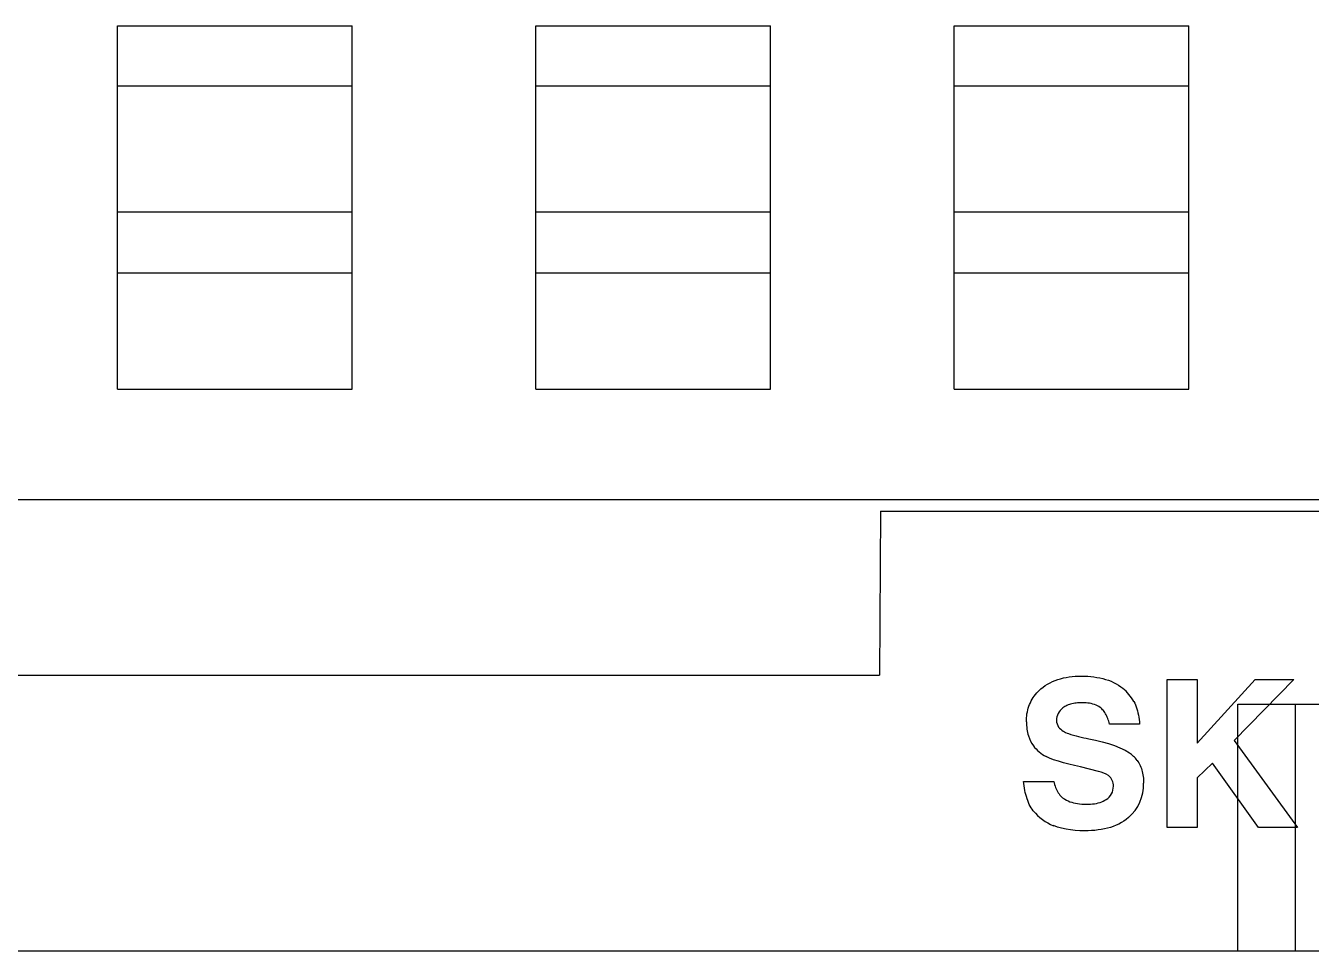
# Model space of a CAD drawing. Extents: x 0 to 171, y 0 to 414.
# Drawn here: x 66.89 to 82.41, y 170.44 to 181.61 of the extents above; entities that cross this region are included whole.
import ezdxf

# ---------------------------------------------------------------- set-up
doc = ezdxf.new("R2010")
doc.units = 0
doc.layers.add('-15N-THT. THIẾT BỊ ĐÓNG MỞ', color=40, linetype='CONTINUOUS')

# ---------------------------------------------------------------- blocks, each defined once
blk = doc.blocks.new('06 - N - SC VSD ATV630U75~D11N4')
at = {"layer": '-15N-THT. THIẾT BỊ ĐÓNG MỞ'}
for p, q in [((-17.503, -25.343), (-14.67, -25.343)), ((-17.503, -29.73), (-17.503, -25.343)), ((-14.67, -26.074), (-14.67, -25.343)), ((-12.453, -25.343), (-9.619, -25.343)), ((-12.453, -29.73), (-12.453, -25.343)), ((-9.619, -26.074), (-9.619, -25.343)), ((-7.402, -25.343), (-4.568, -25.343)), ((-7.402, -29.73), (-7.402, -25.343)), ((-4.568, -26.074), (-4.568, -25.343)), ((-14.67, -26.074), (-17.503, -26.074)), ((-17.503, -26.074), (-17.503, -26.074)), ((-14.67, -26.074), (-14.67, -26.074)), ((-14.67, -29.73), (-14.67, -26.074)), ((-12.453, -26.074), (-12.453, -26.074)), ((-9.619, -26.074), (-12.453, -26.074)), ((-9.619, -26.074), (-9.619, -26.074)), ((-9.619, -29.73), (-9.619, -26.074)), ((-4.568, -26.074), (-7.402, -26.074)), ((-7.402, -26.074), (-7.402, -26.074)), ((-4.568, -26.074), (-4.568, -26.074)), ((-4.568, -29.73), (-4.568, -26.074)), ((-14.67, -27.592), (-17.503, -27.592)), ((-9.619, -27.592), (-12.453, -27.592)), ((-4.568, -27.592), (-7.402, -27.592)), ((-17.503, -28.324), (-14.67, -28.324)), ((-12.453, -28.324), (-9.619, -28.324)), ((-7.402, -28.324), (-4.568, -28.324)), ((-17.503, -29.73), (-14.67, -29.73)), ((-12.453, -29.73), (-9.619, -29.73)), ((-7.402, -29.73), (-4.568, -29.73)), ((31.895, -31.065), (-38.814, -31.065)), ((-8.292, -31.202), (-8.301, -33.182)), ((-8.292, -31.202), (20.223, -31.202)), ((-8.292, -31.202), (-8.292, -31.202)), ((-39.272, -33.182), (-8.301, -33.182)), ((-8.301, -33.182), (-8.301, -33.182)), ((-6.116, -33.223), (-6.082, -33.214)), ((-6.082, -33.214), (-6.048, -33.207)), ((-6.048, -33.207), (-6.012, -33.202)), ((-6.012, -33.202), (-5.976, -33.197)), ((-5.976, -33.197), (-5.939, -33.194)), ((-5.939, -33.194), (-5.902, -33.193)), ((-5.902, -33.193), (-5.864, -33.192)), ((-5.864, -33.192), (-5.826, -33.193)), ((-5.864, -33.192), (-5.864, -33.192)), ((-5.826, -33.193), (-5.788, -33.194)), ((-5.788, -33.194), (-5.75, -33.197)), ((-5.75, -33.197), (-5.713, -33.201)), ((-5.713, -33.201), (-5.677, -33.207)), ((-5.677, -33.207), (-5.641, -33.213)), ((-5.641, -33.213), (-5.606, -33.221)), ((-6.388, -33.378), (-6.371, -33.361)), ((-6.371, -33.361), (-6.353, -33.345)), ((-6.353, -33.345), (-6.327, -33.324)), ((-6.353, -33.345), (-6.353, -33.345)), ((-6.327, -33.324), (-6.301, -33.305)), ((-6.301, -33.305), (-6.273, -33.287)), ((-6.273, -33.287), (-6.243, -33.271)), ((-6.243, -33.271), (-6.213, -33.257)), ((-6.213, -33.257), (-6.182, -33.244)), ((-6.182, -33.244), (-6.15, -33.233)), ((-6.15, -33.233), (-6.116, -33.223)), ((-5.606, -33.221), (-5.572, -33.231)), ((-5.572, -33.231), (-5.539, -33.242)), ((-5.539, -33.242), (-5.507, -33.254)), ((-5.507, -33.254), (-5.476, -33.268)), ((-5.476, -33.268), (-5.446, -33.284)), ((-5.446, -33.284), (-5.418, -33.301)), ((-5.418, -33.301), (-5.39, -33.319)), ((-5.39, -33.319), (-5.364, -33.339)), ((-5.364, -33.339), (-5.364, -33.339)), ((-4.829, -35.02), (-4.829, -33.231)), ((-4.829, -33.231), (-4.465, -33.231)), ((-4.829, -33.231), (-4.829, -33.231)), ((-4.465, -33.231), (-4.465, -33.999)), ((-4.465, -33.999), (-3.765, -33.231)), ((-4.465, -33.231), (-4.465, -33.231)), ((-3.301, -33.231), (-4.019, -33.97)), ((-3.765, -33.231), (-3.301, -33.231)), ((-3.765, -33.231), (-3.765, -33.231)), ((-3.301, -33.231), (-3.301, -33.231)), ((-6.49, -33.533), (-6.481, -33.512)), ((-6.481, -33.512), (-6.471, -33.491)), ((-6.471, -33.491), (-6.459, -33.471)), ((-6.459, -33.471), (-6.447, -33.451)), ((-6.447, -33.451), (-6.434, -33.432)), ((-6.434, -33.432), (-6.419, -33.413)), ((-6.419, -33.413), (-6.404, -33.395)), ((-6.404, -33.395), (-6.388, -33.378)), ((-5.979, -33.526), (-5.995, -33.53)), ((-5.962, -33.522), (-5.979, -33.526)), ((-5.945, -33.519), (-5.962, -33.522)), ((-5.928, -33.517), (-5.945, -33.519)), ((-5.91, -33.515), (-5.928, -33.517)), ((-5.892, -33.514), (-5.91, -33.515)), ((-5.873, -33.513), (-5.892, -33.514)), ((-5.855, -33.513), (-5.873, -33.513)), ((-5.832, -33.513), (-5.855, -33.513)), ((-5.855, -33.513), (-5.855, -33.513)), ((-5.809, -33.514), (-5.832, -33.513)), ((-5.787, -33.517), (-5.809, -33.514)), ((-5.766, -33.52), (-5.787, -33.517)), ((-5.745, -33.524), (-5.766, -33.52)), ((-5.725, -33.529), (-5.745, -33.524)), ((-5.706, -33.535), (-5.725, -33.529)), ((-5.231, -33.499), (-5.221, -33.519)), ((-5.231, -33.499), (-5.231, -33.499)), ((-5.221, -33.519), (-5.211, -33.54)), ((-3.977, -33.529), (15.908, -33.529)), ((-3.977, -36.512), (-3.977, -33.529)), ((-3.281, -36.512), (-3.281, -33.529)), ((-6.527, -33.695), (-6.525, -33.671)), ((-6.525, -33.671), (-6.522, -33.647)), ((-6.522, -33.647), (-6.517, -33.624)), ((-6.517, -33.624), (-6.512, -33.6)), ((-6.512, -33.6), (-6.506, -33.578)), ((-6.506, -33.578), (-6.499, -33.555)), ((-6.499, -33.555), (-6.49, -33.533)), ((-6.077, -33.568), (-6.088, -33.576)), ((-6.088, -33.576), (-6.088, -33.576)), ((-6.065, -33.56), (-6.077, -33.568)), ((-6.053, -33.553), (-6.065, -33.56)), ((-6.039, -33.546), (-6.053, -33.553)), ((-6.025, -33.54), (-6.039, -33.546)), ((-6.01, -33.535), (-6.025, -33.54)), ((-5.995, -33.53), (-6.01, -33.535)), ((-5.688, -33.543), (-5.706, -33.535)), ((-5.67, -33.551), (-5.688, -33.543)), ((-5.654, -33.56), (-5.67, -33.551)), ((-5.638, -33.57), (-5.654, -33.56)), ((-5.628, -33.578), (-5.638, -33.57)), ((-5.638, -33.57), (-5.638, -33.57)), ((-5.618, -33.587), (-5.628, -33.578)), ((-5.608, -33.597), (-5.618, -33.587)), ((-5.598, -33.608), (-5.608, -33.597)), ((-5.589, -33.619), (-5.598, -33.608)), ((-5.581, -33.632), (-5.589, -33.619)), ((-5.573, -33.645), (-5.581, -33.632)), ((-5.565, -33.658), (-5.573, -33.645)), ((-5.558, -33.673), (-5.565, -33.658)), ((-5.552, -33.688), (-5.558, -33.673)), ((-5.211, -33.54), (-5.203, -33.563)), ((-5.203, -33.563), (-5.195, -33.586)), ((-5.195, -33.586), (-5.188, -33.61)), ((-5.188, -33.61), (-5.182, -33.635)), ((-5.182, -33.635), (-5.177, -33.661)), ((-5.177, -33.661), (-5.172, -33.688)), ((-6.529, -33.72), (-6.527, -33.695)), ((-6.529, -33.745), (-6.529, -33.72)), ((-6.529, -33.745), (-6.529, -33.745)), ((-6.165, -33.727), (-6.165, -33.727)), ((-6.139, -33.807), (-6.139, -33.807)), ((-5.546, -33.703), (-5.552, -33.688)), ((-5.541, -33.72), (-5.546, -33.703)), ((-5.535, -33.736), (-5.541, -33.72)), ((-5.531, -33.753), (-5.535, -33.736)), ((-5.527, -33.77), (-5.531, -33.753)), ((-5.162, -33.77), (-5.527, -33.77)), ((-5.527, -33.77), (-5.527, -33.77)), ((-5.172, -33.688), (-5.168, -33.715)), ((-5.168, -33.715), (-5.165, -33.742)), ((-5.165, -33.742), (-5.162, -33.77)), ((-5.162, -33.77), (-5.162, -33.77)), ((-6.504, -33.914), (-6.504, -33.914)), ((-6.021, -33.885), (-6.021, -33.885)), ((-5.775, -33.947), (-5.693, -33.965)), ((-5.775, -33.947), (-5.775, -33.947)), ((-5.693, -33.965), (-5.613, -33.984)), ((-5.613, -33.984), (-5.538, -34.005)), ((-4.019, -33.97), (-3.255, -35.02)), ((-4.019, -33.97), (-4.019, -33.97)), ((-6.445, -34.033), (-6.445, -34.033)), ((-5.538, -34.005), (-5.466, -34.029)), ((-5.466, -34.029), (-5.399, -34.056)), ((-5.399, -34.056), (-5.338, -34.086)), ((-5.338, -34.086), (-5.285, -34.118)), ((-5.285, -34.118), (-5.285, -34.118)), ((-4.465, -33.999), (-4.465, -33.999)), ((-6.251, -34.181), (-6.292, -34.162)), ((-6.292, -34.162), (-6.292, -34.162)), ((-6.201, -34.2), (-6.251, -34.181)), ((-6.143, -34.219), (-6.201, -34.2)), ((-6.081, -34.237), (-6.143, -34.219)), ((-6.015, -34.254), (-6.081, -34.237)), ((-5.947, -34.271), (-6.015, -34.254)), ((-5.875, -34.288), (-5.947, -34.271)), ((-5.657, -34.342), (-5.875, -34.288)), ((-5.875, -34.288), (-5.875, -34.288)), ((-5.192, -34.208), (-5.182, -34.223)), ((-5.192, -34.208), (-5.192, -34.208)), ((-5.182, -34.223), (-5.172, -34.239)), ((-5.172, -34.239), (-5.163, -34.255)), ((-5.163, -34.255), (-5.155, -34.272)), ((-5.155, -34.272), (-5.147, -34.289)), ((-5.147, -34.289), (-5.141, -34.307)), ((-4.283, -34.242), (-4.465, -34.419)), ((-3.726, -35.02), (-4.283, -34.242)), ((-4.283, -34.242), (-4.283, -34.242)), ((-5.657, -34.342), (-5.657, -34.342)), ((-5.536, -34.393), (-5.536, -34.393)), ((-5.141, -34.307), (-5.135, -34.325)), ((-5.135, -34.325), (-5.13, -34.343)), ((-5.13, -34.343), (-5.125, -34.363)), ((-5.125, -34.363), (-5.122, -34.382)), ((-5.122, -34.382), (-5.119, -34.402)), ((-5.119, -34.402), (-5.116, -34.422)), ((-5.116, -34.422), (-5.115, -34.442)), ((-5.115, -34.442), (-5.114, -34.463)), ((-4.465, -34.419), (-4.465, -35.02)), ((-4.465, -34.419), (-4.465, -34.419)), ((-6.559, -34.489), (-6.562, -34.462)), ((-6.562, -34.462), (-6.197, -34.462)), ((-6.562, -34.462), (-6.562, -34.462)), ((-6.556, -34.517), (-6.559, -34.489)), ((-6.552, -34.544), (-6.556, -34.517)), ((-6.547, -34.57), (-6.552, -34.544)), ((-6.542, -34.596), (-6.547, -34.57)), ((-6.536, -34.622), (-6.542, -34.596)), ((-6.197, -34.462), (-6.193, -34.481)), ((-6.197, -34.462), (-6.197, -34.462)), ((-6.193, -34.481), (-6.188, -34.499)), ((-6.188, -34.499), (-6.183, -34.518)), ((-6.183, -34.518), (-6.176, -34.535)), ((-6.176, -34.535), (-6.169, -34.553)), ((-6.169, -34.553), (-6.162, -34.569)), ((-6.162, -34.569), (-6.154, -34.584)), ((-6.154, -34.584), (-6.145, -34.599)), ((-6.145, -34.599), (-6.135, -34.613)), ((-6.135, -34.613), (-6.125, -34.627)), ((-5.478, -34.521), (-5.478, -34.521)), ((-5.114, -34.463), (-5.114, -34.483)), ((-5.114, -34.483), (-5.114, -34.483)), ((-6.529, -34.646), (-6.536, -34.622)), ((-6.521, -34.671), (-6.529, -34.646)), ((-6.513, -34.694), (-6.521, -34.671)), ((-6.504, -34.717), (-6.513, -34.694)), ((-6.494, -34.739), (-6.504, -34.717)), ((-6.483, -34.76), (-6.494, -34.739)), ((-6.472, -34.78), (-6.483, -34.76)), ((-6.125, -34.627), (-6.114, -34.639)), ((-6.114, -34.639), (-6.103, -34.65)), ((-6.103, -34.65), (-6.091, -34.661)), ((-6.091, -34.661), (-6.078, -34.67)), ((-6.078, -34.67), (-6.065, -34.678)), ((-6.065, -34.678), (-6.046, -34.689)), ((-6.065, -34.678), (-6.065, -34.678)), ((-6.046, -34.689), (-6.026, -34.698)), ((-6.026, -34.698), (-6.004, -34.707)), ((-6.004, -34.707), (-5.982, -34.714)), ((-5.982, -34.714), (-5.959, -34.721)), ((-5.959, -34.721), (-5.935, -34.726)), ((-5.935, -34.726), (-5.911, -34.73)), ((-5.911, -34.73), (-5.886, -34.733)), ((-5.886, -34.733), (-5.86, -34.736)), ((-5.86, -34.736), (-5.833, -34.737)), ((-5.833, -34.737), (-5.806, -34.737)), ((-5.806, -34.737), (-5.781, -34.737)), ((-5.806, -34.737), (-5.806, -34.737)), ((-5.781, -34.737), (-5.755, -34.736)), ((-5.755, -34.736), (-5.731, -34.734)), ((-5.731, -34.734), (-5.707, -34.731)), ((-5.707, -34.731), (-5.684, -34.727)), ((-5.684, -34.727), (-5.661, -34.722)), ((-5.661, -34.722), (-5.64, -34.715)), ((-5.64, -34.715), (-5.619, -34.708)), ((-5.619, -34.708), (-5.6, -34.7)), ((-5.6, -34.7), (-5.581, -34.69)), ((-5.581, -34.69), (-5.565, -34.68)), ((-5.565, -34.68), (-5.565, -34.68)), ((-6.459, -34.799), (-6.472, -34.78)), ((-6.446, -34.817), (-6.459, -34.799)), ((-6.446, -34.817), (-6.446, -34.817)), ((-5.324, -34.921), (-5.352, -34.941)), ((-5.297, -34.899), (-5.324, -34.921)), ((-5.297, -34.899), (-5.297, -34.899)), ((-6.153, -35.014), (-6.201, -34.996)), ((-6.201, -34.996), (-6.201, -34.996)), ((-6.103, -35.028), (-6.153, -35.014)), ((-6.05, -35.039), (-6.103, -35.028)), ((-5.996, -35.048), (-6.05, -35.039)), ((-5.939, -35.054), (-5.996, -35.048)), ((-5.882, -35.057), (-5.939, -35.054)), ((-5.823, -35.058), (-5.882, -35.057)), ((-5.782, -35.058), (-5.823, -35.058)), ((-5.823, -35.058), (-5.823, -35.058)), ((-5.742, -35.056), (-5.782, -35.058)), ((-5.702, -35.053), (-5.742, -35.056)), ((-5.663, -35.048), (-5.702, -35.053)), ((-5.625, -35.043), (-5.663, -35.048)), ((-5.587, -35.036), (-5.625, -35.043)), ((-5.55, -35.027), (-5.587, -35.036)), ((-5.515, -35.017), (-5.55, -35.027)), ((-5.48, -35.005), (-5.515, -35.017)), ((-5.446, -34.992), (-5.48, -35.005)), ((-5.414, -34.977), (-5.446, -34.992)), ((-5.382, -34.96), (-5.414, -34.977)), ((-5.352, -34.941), (-5.382, -34.96)), ((-4.465, -35.02), (-4.829, -35.02)), ((-4.829, -35.02), (-4.829, -35.02)), ((-4.465, -35.02), (-4.465, -35.02)), ((-3.255, -35.02), (-3.726, -35.02)), ((-3.726, -35.02), (-3.726, -35.02)), ((-3.255, -35.02), (-3.255, -35.02)), ((59.15, -36.512), (-42.137, -36.512))]:
    blk.add_line(p, q, dxfattribs=at)
for centre, radius, start, end in [((-5.736, -33.783), 0.579, 29.3671, 50.0464), ((-5.975, -33.728), 0.19, 126.6388, 179.4941), ((-5.969, -33.747), 0.56, 179.798, 197.347), ((-6.04, -33.731), 0.125, 177.7322, 217.2625), ((-5.95, -33.65), 0.246, 219.7081, 253.1716), ((-6.097, -33.789), 0.425, 197.1041, 215.037), ((-5.379, -31.859), 2.126, 252.4206, 259.2814), ((-6.087, -33.763), 0.448, 216.9729, 242.7803), ((-5.522, -34.457), 0.413, 37.0112, 55.0522), ((-5.732, -34.691), 0.357, 56.71, 77.9278), ((-5.63, -34.512), 0.152, 356.5303, 51.7128), ((-5.661, -34.525), 0.183, 301.8215, 1.0744), ((-5.642, -34.498), 0.529, 310.7537, 1.6149), ((-5.983, -34.442), 0.596, 219.0308, 248.5504)]:
    blk.add_arc(centre, radius, start, end, dxfattribs=at)

msp = doc.modelspace()

# ---------------------------------------------------------------- block references
msp.add_blockref('06 - N - SC VSD ATV630U75~D11N4', (85.5, 206.951))

doc.saveas('drawing.dxf')
